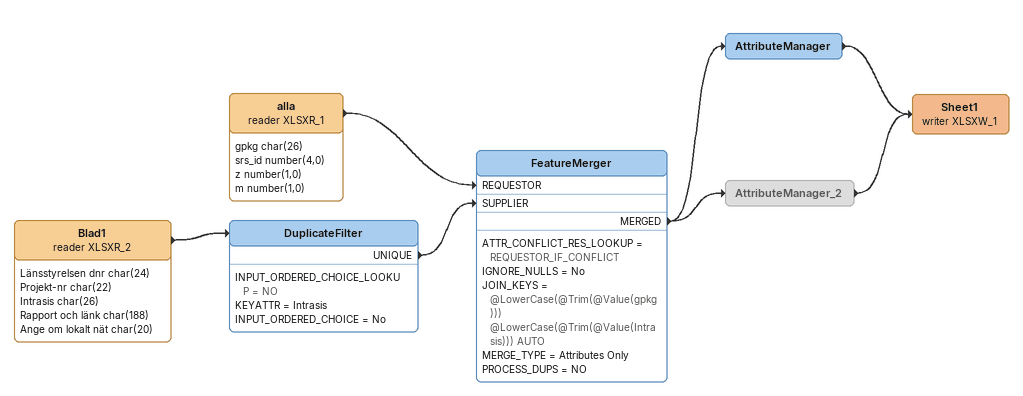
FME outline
Blad1 (reader XLSXR_2)
    attributes: Länsstyrelsen dnr char(24), Projekt-nr char(22), Intrasis char(26), Rapport och länk char(188), Ange om lokalt nät char(20)
    -> DuplicateFilter
DuplicateFilter
    INPUT_ORDERED_CHOICE_LOOKUP = NO
    KEYATTR = Intrasis
    INPUT_ORDERED_CHOICE = No
    UNIQUE -> FeatureMerger [SUPPLIER]
alla (reader XLSXR_1)
    attributes: gpkg char(26), srs_id number(4,0), z number(1,0), m number(1,0)
    -> FeatureMerger [REQUESTOR]
FeatureMerger
    ATTR_CONFLICT_RES_LOOKUP = REQUESTOR_IF_CONFLICT
    IGNORE_NULLS = No
    JOIN_KEYS = @LowerCase(@Trim(@Value(gpkg))) @LowerCase(@Trim(@Value(Intrasis))) AUTO
    MERGE_TYPE = Attributes Only
    PROCESS_DUPS = NO
    MERGED -> AttributeManager
    MERGED -> AttributeManager_2
AttributeManager
    -> Sheet1 (writer XLSXW_1)
AttributeManager_2 [off]
    -> Sheet1 (writer XLSXW_1)
Sheet1 (writer XLSXW_1)
